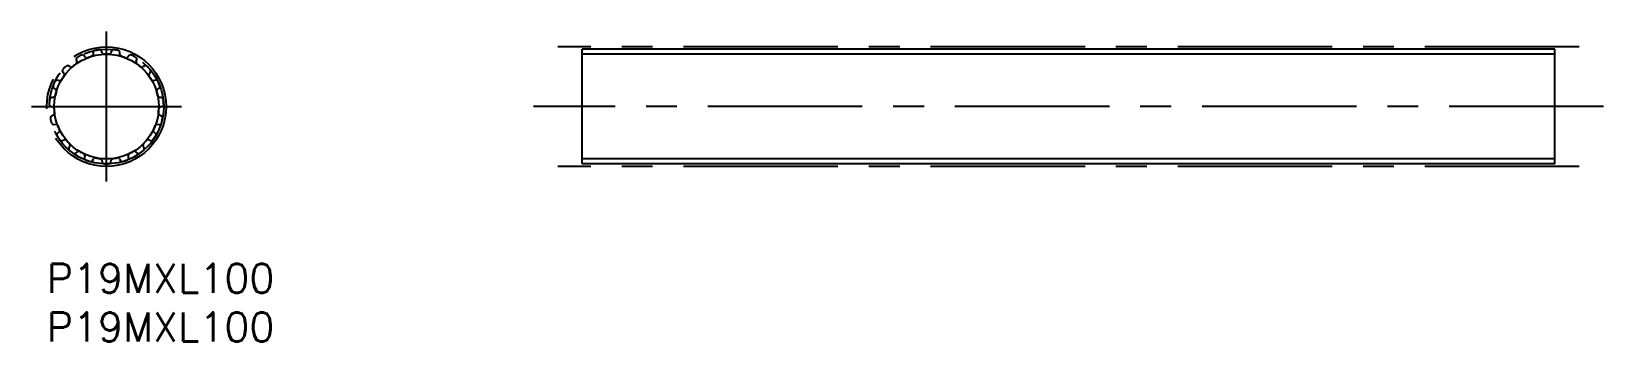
# Model space of a CAD drawing. Extents: x -2 to 160, y -8 to 24.
import ezdxf

# ---------------------------------------------------------------- set-up
doc = ezdxf.new("R2010")
doc.units = 0
doc.header["$LTSCALE"] = 0.5
doc.linetypes.add('CENTER', pattern=[50.8, 31.75, -6.35, 6.35, -6.35])
doc.linetypes.add('PHANTOM', pattern=[63.5, 31.75, -6.35, 6.35, -6.35, 6.35, -6.35])
for name, color, linetype in [('MSM_CENTER', 1, 'CENTER'), ('MSM_CONTINUOUS', 7, 'CONTINUOUS'), ('MSM_IMAGINARY', 6, 'PHANTOM'), ('MSM_NARROW', 5, 'CONTINUOUS'), ('MSM_PART_NUMBER', 7, 'CONTINUOUS')]:
    doc.layers.add(name, color=color, linetype=linetype)
doc.styles.get("Standard").update_dxf_attribs({"font": 'txt.shx', "height": 3, "bigfont": 'bigfont.shx'})

msp = doc.modelspace()

# ---------------------------------------------------------------- linework, layer by layer
at = {"layer": 'MSM_CENTER'}
for p, q in [((6.14, 8.43), (6.14, 23.86)), ((157.54, 22.29), (52.54, 22.29)), ((-1.57, 16.14), (13.86, 16.14)), ((160.04, 16.14), (50.04, 16.14)), ((157.54, 10), (52.54, 10))]:
    msp.add_line(p, q, dxfattribs=at)
msp.add_circle((6.14, 16.14), 6.14, dxfattribs=at)
at = {"layer": 'MSM_CONTINUOUS'}
for p, q in [((3.95, 21.21), (3.81, 21.39)), ((4.77, 21.72), (4.76, 21.49)), ((5.71, 21.65), (5.64, 21.86)), ((6.65, 21.86), (6.58, 21.65)), ((7.53, 21.49), (7.52, 21.72)), ((8.48, 21.39), (8.34, 21.21)), ((55.04, 10.26), (55.04, 22.04)), ((155.04, 22.04), (55.04, 22.04)), ((155.04, 10.26), (155.04, 22.04)), ((1.64, 19.7), (1.77, 19.52)), ((2.42, 20.23), (2.23, 20.34)), ((3.03, 20.97), (3.1, 20.75)), ((9.19, 20.75), (9.26, 20.97)), ((10.06, 20.34), (9.87, 20.23)), ((10.52, 19.52), (10.65, 19.7)), ((0.73, 18.04), (0.91, 17.91)), ((1.3, 18.8), (1.08, 18.85)), ((11.21, 18.85), (10.99, 18.8)), ((11.38, 17.91), (11.56, 18.04)), ((0.41, 16.18), (0.62, 16.12)), ((0.7, 17.08), (0.48, 17.06)), ((11.81, 17.06), (11.59, 17.08)), ((11.67, 16.12), (11.88, 16.18)), ((0.69, 15.26), (0.49, 15.17)), ((11.8, 15.17), (11.6, 15.26)), ((0.71, 14.31), (0.93, 14.33)), ((1.28, 13.54), (1.11, 13.38)), ((11.18, 13.38), (11.01, 13.54)), ((11.36, 14.33), (11.58, 14.31)), ((1.6, 12.65), (1.8, 12.73)), ((2.39, 12.1), (2.28, 11.9)), ((2.98, 11.36), (3.15, 11.51)), ((9.14, 11.51), (9.31, 11.36)), ((10.01, 11.9), (9.9, 12.1)), ((10.49, 12.73), (10.69, 12.65)), ((3.9, 11.1), (3.87, 10.88)), ((4.7, 10.59), (4.81, 10.78)), ((5.66, 10.64), (5.7, 10.42)), ((6.59, 10.42), (6.63, 10.64)), ((7.48, 10.78), (7.59, 10.59)), ((8.42, 10.88), (8.39, 11.1)), ((155.04, 10.26), (55.04, 10.26))]:
    msp.add_line(p, q, dxfattribs=at)
for centre, radius, start, end in [((3.22, 21.03), 0.2, 120.8784, 197.8947), ((6.14, 16.14), 5.89, 115.9637, 120.8784), ((3.65, 21.26), 0.2, 38.9474, 115.9637), ((4.11, 21.34), 0.2, 218.9474, 291.4425), ((6.14, 16.14), 5.38, 106.4522, 111.4425), ((4.56, 21.5), 0.2, 286.4522, 358.9474), ((4.97, 21.71), 0.2, 101.9311, 178.9474), ((6.14, 16.14), 5.89, 97.0163, 101.931), ((5.45, 21.79), 0.2, 20, 97.0163), ((5.9, 21.72), 0.2, 200, 272.4951), ((6.14, 16.14), 5.38, 87.5049, 92.4951), ((6.39, 21.72), 0.2, 267.5049, 340), ((6.84, 21.79), 0.2, 82.9837, 160), ((6.14, 16.14), 5.89, 78.069, 82.9837), ((7.32, 21.71), 0.2, 1.0526, 78.069), ((7.73, 21.5), 0.2, 181.0526, 253.5478), ((6.14, 16.14), 5.38, 68.5575, 73.5478), ((8.18, 21.34), 0.2, 248.5575, 321.0526), ((8.64, 21.26), 0.2, 64.0363, 141.0526), ((6.14, 16.14), 5.89, 59.1216, 64.0363), ((9.07, 21.03), 0.2, 342.1053, 59.1216), ((1.8, 19.82), 0.2, 139.8258, 216.8421), ((6.14, 16.14), 5.89, 134.9111, 139.8258), ((1.61, 19.4), 0.2, 324.347, 36.8421), ((2.13, 20.17), 0.2, 57.8947, 134.9111), ((2.53, 20.4), 0.2, 237.8947, 310.3899), ((6.14, 16.14), 5.38, 125.3996, 130.3899), ((2.91, 20.69), 0.2, 305.3996, 17.8947), ((9.38, 20.69), 0.2, 162.1053, 234.6004), ((6.14, 16.14), 5.38, 49.6101, 54.6004), ((9.76, 20.4), 0.2, 229.6101, 302.1053), ((10.16, 20.17), 0.2, 45.0889, 122.1053), ((6.14, 16.14), 5.89, 40.1742, 45.0889), ((10.68, 19.4), 0.2, 143.1579, 215.653), ((10.49, 19.82), 0.2, 323.1579, 40.1742), ((0.84, 18.21), 0.2, 158.7731, 235.7895), ((6.14, 16.14), 5.89, 153.8585, 158.7731), ((1.04, 18.65), 0.2, 76.8421, 153.8585), ((0.8, 17.75), 0.2, 343.2943, 55.7895), ((1.35, 18.99), 0.2, 256.8421, 329.3372), ((6.14, 16.14), 5.38, 144.347, 149.3372), ((6.14, 16.14), 5.38, 30.6628, 35.653), ((10.94, 18.99), 0.2, 210.6628, 283.1579), ((11.25, 18.65), 0.2, 26.1415, 103.1579), ((11.49, 17.75), 0.2, 124.2105, 196.7057), ((6.14, 16.14), 5.89, 21.2269, 26.1415), ((11.45, 18.21), 0.2, 304.2105, 21.2269), ((6.14, 16.14), 5.89, 172.8058, 177.7205), ((0.46, 16.37), 0.2, 177.7205, 254.7368), ((0.5, 16.86), 0.2, 95.7895, 172.8058), ((0.68, 17.28), 0.2, 275.7895, 348.2846), ((6.14, 16.14), 5.38, 163.2943, 168.2846), ((6.14, 16.14), 5.38, 11.7154, 16.7057), ((11.61, 17.28), 0.2, 191.7154, 264.2105), ((11.79, 16.86), 0.2, 7.1942, 84.2105), ((11.83, 16.37), 0.2, 285.2632, 2.2795), ((6.14, 16.14), 5.89, 2.2795, 7.1942), ((0.57, 14.99), 0.2, 114.7368, 191.7532), ((6.14, 16.14), 5.89, 191.7532, 196.6679), ((0.57, 15.93), 0.2, 2.2417, 74.7368), ((0.61, 15.44), 0.2, 294.7368, 7.232), ((6.14, 16.14), 5.38, 182.2417, 187.232), ((6.14, 16.14), 5.38, 352.768, 357.7583), ((11.68, 15.44), 0.2, 172.768, 245.2632), ((11.72, 15.93), 0.2, 105.2632, 177.7583), ((6.14, 16.14), 5.89, 343.3321, 348.2468), ((11.72, 14.99), 0.2, 348.2468, 65.2632), ((0.69, 14.51), 0.2, 196.6679, 273.6842), ((0.94, 14.13), 0.2, 21.1891, 93.6842), ((1.25, 13.24), 0.2, 133.6842, 210.7006), ((6.14, 16.14), 5.89, 210.7006, 215.6152), ((6.14, 16.14), 5.38, 201.1891, 206.1794), ((1.14, 13.68), 0.2, 313.6842, 26.1794), ((6.14, 16.14), 5.89, 324.3848, 329.2994), ((11.15, 13.68), 0.2, 153.8206, 226.3158), ((6.14, 16.14), 5.38, 333.8206, 338.8109), ((11.35, 14.13), 0.2, 86.3158, 158.8109), ((11.04, 13.24), 0.2, 329.2994, 46.3158), ((11.6, 14.51), 0.2, 266.3158, 343.3321), ((1.52, 12.83), 0.2, 215.6153, 292.6316), ((1.88, 12.55), 0.2, 40.1364, 112.6316), ((6.14, 16.14), 5.38, 220.1364, 225.1267), ((2.46, 11.81), 0.2, 152.6316, 229.6479), ((6.14, 16.14), 5.89, 229.6479, 234.5626), ((2.21, 12.19), 0.2, 332.6316, 45.1267), ((2.85, 11.51), 0.2, 234.5626, 311.5789), ((3.28, 11.36), 0.2, 59.0838, 131.5789), ((6.14, 16.14), 5.38, 239.0838, 244.0741), ((6.14, 16.14), 5.38, 295.9259, 300.9162), ((9.01, 11.36), 0.2, 48.4211, 120.9162), ((9.44, 11.51), 0.2, 228.4211, 305.4374), ((6.14, 16.14), 5.89, 305.4374, 310.3521), ((10.08, 12.19), 0.2, 134.8733, 207.3684), ((6.14, 16.14), 5.38, 314.8733, 319.8636), ((9.83, 11.81), 0.2, 310.352, 27.3684), ((10.41, 12.55), 0.2, 67.3684, 139.8636), ((10.77, 12.83), 0.2, 247.3684, 324.3848), ((3.71, 11.13), 0.2, 351.5789, 64.0741), ((4.07, 10.85), 0.2, 171.5789, 248.5953), ((6.14, 16.14), 5.89, 248.5953, 253.51), ((4.53, 10.69), 0.2, 253.5099, 330.5263), ((4.99, 10.69), 0.2, 78.0312, 150.5263), ((6.14, 16.14), 5.38, 258.0312, 263.0215), ((5.47, 10.61), 0.2, 10.5263, 83.0215), ((5.9, 10.46), 0.2, 190.5263, 267.5427), ((6.14, 16.14), 5.89, 267.5427, 272.4573), ((6.39, 10.46), 0.2, 272.4573, 349.4737), ((6.82, 10.61), 0.2, 96.9785, 169.4737), ((6.14, 16.14), 5.38, 276.9785, 281.9688), ((7.3, 10.69), 0.2, 29.4737, 101.9688), ((7.76, 10.69), 0.2, 209.4737, 286.49), ((6.14, 16.14), 5.89, 286.49, 291.4047), ((8.22, 10.85), 0.2, 291.4047, 8.4211), ((8.58, 11.13), 0.2, 115.9259, 188.4211)]:
    msp.add_arc(centre, radius, start, end, dxfattribs=at)
at = {"layer": 'MSM_IMAGINARY'}
msp.add_circle((6.14, 16.14), 5.89, dxfattribs=at)
at = {"layer": 'MSM_NARROW'}
for p, q in [((155.04, 21.53), (55.04, 21.53)), ((155.04, 10.77), (55.04, 10.77))]:
    msp.add_line(p, q, dxfattribs=at)
msp.add_circle((6.14, 16.14), 5.38, dxfattribs=at)

# ---------------------------------------------------------------- texts
at = {"layer": 'MSM_PART_NUMBER'}
for p in [(0, -3), (0, -8)]:
    msp.add_text('P19MXL100', height=3, dxfattribs=at).set_placement(p)

doc.saveas('drawing.dxf')
